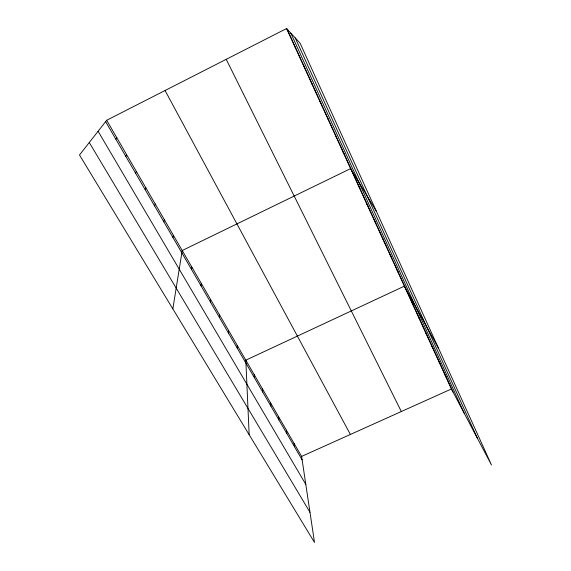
<?xml version="1.0" encoding="UTF-8"?>
<svg xmlns="http://www.w3.org/2000/svg" width="571" height="571" viewBox="0 0 571 571"><rect width="100%" height="100%" fill="white"/><g stroke="black" fill="none" stroke-linecap="round" stroke-linejoin="round"><path stroke-width="0.86" d="M219.542 317.704L219.607 314.985M210.392 301.959L210.535 299.34M201.071 285.9L201.278 283.387M191.556 269.526L191.842 267.114M172.842 308.897L182.22 250.519L350.63 168.609L376.432 211.406M172.934 237.472L173.384 235.273M163.856 221.841L164.377 219.749M154.605 205.917L155.205 203.933M145.177 189.693L145.869 187.823M135.577 173.156L136.348 171.414M125.784 156.311L126.655 154.691M115.813 139.131L116.769 137.647M106.691 120.274L79.497 155.005L314.5 542.45L301.616 456.415L106.691 120.274L286.571 28.55L300.096 43.175L491.503 465.008L451.425 388.979L286.571 28.55M301.616 456.415L451.425 388.979M295.136 47.265L295.728 47.985M303.522 65.615L304.186 66.493M311.752 83.609L312.48 84.629M319.824 101.26L320.616 102.423M327.747 118.575L328.596 119.874M335.52 135.563L336.426 136.997M343.142 152.243L344.106 153.799M89.276 142.514L309.989 512.315M358.781 186.417L359.844 188.23M98.091 131.259L305.806 484.394M366.76 203.868L367.881 205.803M105.635 121.623L302.138 459.891M374.583 220.977L375.761 223.025M382.256 237.75L383.476 239.913M389.779 254.195L391.049 256.465M397.152 270.326L398.472 272.695M438.549 348.303L404.389 286.142L245.815 360.187L249.163 434.731M411.491 301.666L412.89 304.236M418.457 316.898L419.899 319.56M425.295 331.851L426.773 334.599M165.062 90.511L350.38 434.46M432.004 346.526L433.517 349.359M438.592 360.936L440.141 363.848M445.066 375.083L446.65 378.073M226.216 59.327L401.313 411.534M287.099 29.114L453.039 392.041M295.214 37.893L477.435 438.314M290.832 33.161L464.423 413.647M294.065 443.396L294.536 446.808M286.385 430.141L286.806 433.489M278.562 416.652L278.926 419.935M270.597 402.919L270.911 406.131M262.489 388.937L262.746 392.07M254.231 374.69L254.423 377.752M237.243 345.405L237.315 348.296M228.507 330.338L228.514 333.15"/></g></svg>
